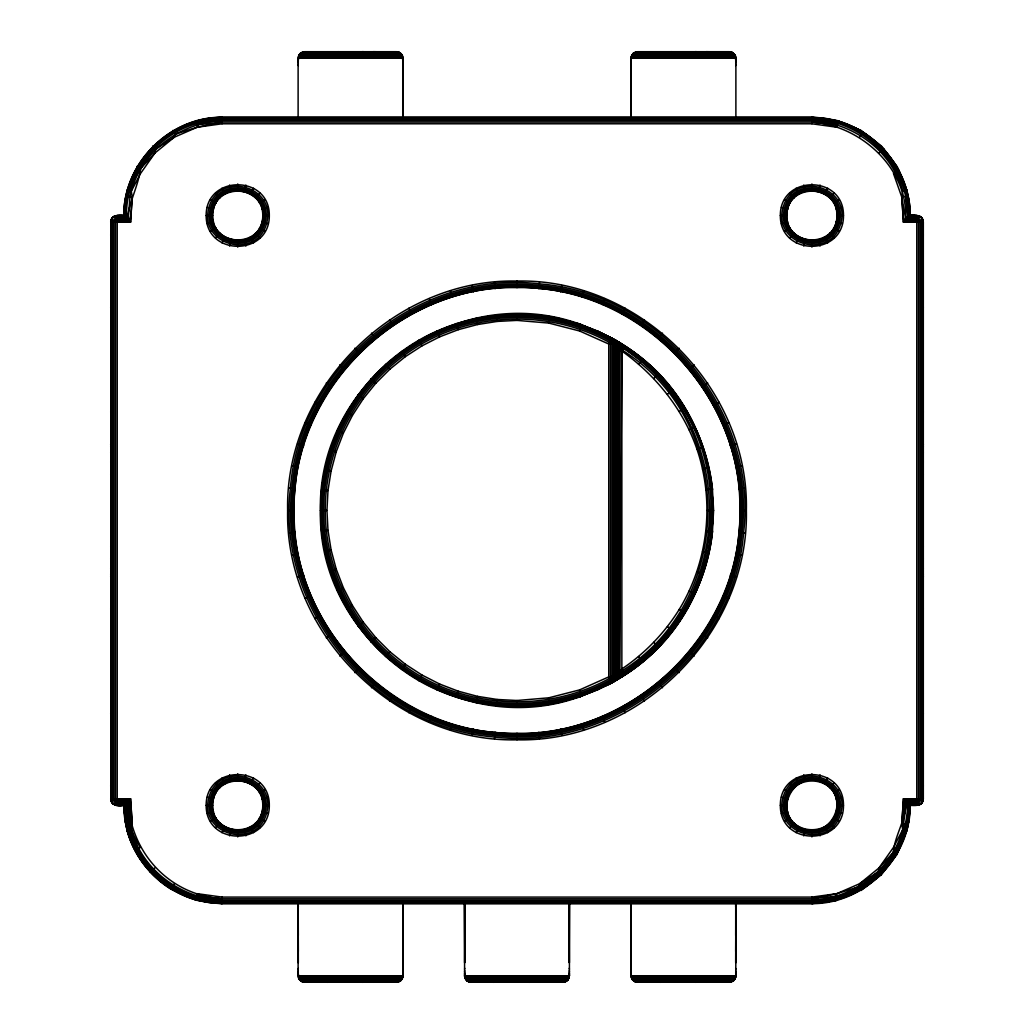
<?xml version="1.0" encoding="UTF-8"?>
<svg xmlns="http://www.w3.org/2000/svg" width="1034" height="1034" viewBox="0 0 1034 1034"><rect width="100%" height="100%" fill="white"/><g stroke="black" fill="none" stroke-linecap="round" stroke-linejoin="round"><path stroke-width="1.5" d="M298.335 962.641L298.128 903.651L298.115 975.747L298.723 978.5L300.92 981.124L304.668 982.3L300.92 981.124L298.219 976.91L402.859 976.91L402.963 903.651L402.963 975.747L401.967 979.237L400.158 981.124L396.41 982.3L400.921 980.503L402.859 976.923L401.153 980.271L397.715 982.171L303.376 982.171M298.115 962.641L298.193 903.651L298.322 906.844M464.796 962.641L464.589 903.651L464.783 957.859M464.576 962.641L464.641 903.651M569.217 949.884L569.256 903.651L569.23 906.844M616.044 679.971L613.395 681.807C616.38 680.023 614.933 673.522 619.263 674.181L622.791 670.368C736.208 599.268 736.208 421.626 622.791 350.526C618.616 346.765 615.398 342.293 611.908 338.273L581.793 324.831C458.501 278.598 317.231 378.483 320.398 510.447C317.231 642.411 458.501 742.296 581.793 696.063L611.908 682.621C667.189 652.557 705.886 594.563 712.426 531.954L713.602 510.447L712.426 488.94C705.976 427.559 668.727 370.534 615.075 340.044L617.272 341.685L617.88 344.063L616.949 677.58L615.747 680.307L612.891 682.091L596.967 690.053L577.76 697.433L611.908 682.621C745.604 610.719 746.16 410.537 612.218 338.441L596.967 330.841L577.76 323.461L611.908 338.273L622.287 344.412L620.322 349.931C660.597 378.25 692.056 420.347 702.5 469.126C713.008 516.677 704.516 567.847 679.222 609.453C664.539 633.067 644.919 653.423 621.861 668.959C620.426 671.441 617.453 673.095 617.233 676.184C616.277 677.981 615.954 680.372 614.002 681.458M617.001 341.168L625.35 346.661L615.308 340.186L596.967 330.841L613.072 338.906L614.713 340.354L615.566 343.146L615.308 676.882L614.493 680.152L612.167 682.479L625.35 674.233L612.891 682.091C678.886 643.083 721.189 566.218 711.547 489.043C705.459 426.37 666.012 371.258 613.046 339.023M622.287 344.412L611.805 338.467C546.572 302.406 461.629 307.098 401.567 351.573C351.392 387.828 320.462 448.536 320.618 510.447C320.462 572.358 351.392 633.067 401.567 669.321C461.629 713.796 546.572 718.488 611.805 682.427L624.407 672.824C724.42 610.189 741.145 458.191 657.146 375.316C644.453 360.892 627.043 351.625 613.072 338.906L615.062 340.561L615.863 343.417L615.553 676.598L614.791 679.945L613.033 681.884M613.395 681.807L616.044 677.309L616.109 343.637L615.876 341.065L614.454 339.695L619.211 342.5L624.407 348.07M616.393 340.819L619.625 342.939L619.883 344.542L617.893 673.922L616.018 676.094L616.665 344.154L615.876 341.065L622.791 350.526L620.322 349.931L615.579 344.309L616.018 676.081L613.847 681.07L621.253 676.314L619.637 671.79L619.547 348.975L620.969 345.356L620.684 343.404M622.791 670.368C623.98 671.751 611.094 681.561 616.29 678.11L616.665 344.154M631.257 908.434L631.192 903.651L631.037 962.641L631.05 903.651L631.037 975.747L632.033 979.237L634.217 981.369L637.59 982.3L633.842 981.124L631.141 976.91L735.781 976.91L735.885 903.651L735.665 962.641M631.037 962.641L631.102 903.651L631.037 975.747L632.291 979.612L636.492 982.21M735.691 935.537L735.717 903.651L735.678 906.844M569.217 957.859L569.359 903.651L569.204 962.641M735.691 951.487L735.807 903.651L735.885 962.641M402.743 908.434L402.808 903.651L402.963 962.641L402.95 903.651L402.963 962.641M618.061 678.718L617.893 673.922L618.448 677.399L617.285 679.558L621.24 676.688L620.878 674.271L621.925 672.346L623.67 671.686C739.439 597.936 737.462 420.127 621.692 347.346C619.65 346.157 609.582 336.89 617.039 341.362M899.089 170.597L906.65 190.153L910.217 215.537C910.23 172.6 879.378 133.127 838.419 121.107L811.91 117.462L222.09 117.462C169.589 117.023 123.641 163.294 123.847 215.602L123.783 215.537C123.421 163.101 169.498 116.803 222.09 117.23L811.91 117.23L837.346 120.59L861.064 130.4L881.42 146.027L883.695 148.702L897.047 166.384L899.089 170.597L893.466 173.505L901.79 197.106L905.823 219.828L916.77 220.397L918.463 222.09L918.463 798.804L916.77 800.497L906.559 801.777L902.708 829.682L893.466 847.389L879.068 867.875L878.383 871.83L859.668 883.695L836.713 893.686L836.235 896.155L811.91 898.804L222.09 898.804C170.3 895.043 132.378 854.756 128.1 803.651L127.44 801.777L117.23 800.497L115.537 798.804L115.537 222.09L117.23 220.397L128.177 219.828L130 196.654L131.292 191.212L140.534 173.505L154.932 153.019L155.617 149.064L174.332 137.199L197.287 127.208L197.765 124.739L222.09 122.09L811.91 122.09C861.18 125.398 908.563 168.891 905.642 219.996L916.77 222.09L903.522 222L905.9 216.985L907.542 217.011L916.77 218.82L920.04 222.09L920.04 798.804L916.77 802.074L907.594 802.772C908.149 854.239 864.166 901.131 811.91 900.381C853.218 898.21 891.786 870.24 902.708 829.682L901.79 823.788L903.419 798.804L908.447 803.612L908.098 805.357C908.602 856.152 863.468 903.07 811.91 900.381L222.09 900.381C180.847 898.158 142.162 870.189 131.292 829.682L132.21 823.788L130.581 798.804L126.406 802.772L117.23 802.074L113.96 798.804L113.96 222.09L117.23 218.82L126.484 218.2L125.217 215.537C124.687 164.083 170.274 117.786 222.09 119.156L811.91 119.156C863.248 120.241 909.054 165.117 907.542 217.011L907.516 218.2L903.419 222.09L901.79 197.106L902.708 191.212C891.838 150.706 853.153 122.736 811.91 120.513L222.09 120.513C169.951 118.807 124.416 166.539 126.484 218.2L130.581 222.09L132.21 197.106L131.292 191.212C142.214 150.654 180.782 122.684 222.09 120.513M615.514 679.454L615.54 678.692L615.165 680.488L623.67 671.686L620.904 677.348L624.988 673.69M126.975 803.638L127.014 802.19L117.23 802.074L127.44 801.777L126.975 803.638C125.36 854.976 170.726 900.911 222.09 900.381C169.589 903.005 125.398 855.131 125.23 803.922L126.406 802.772L128.1 803.651L128.979 800.303L117.23 798.804L130.478 798.894L132.21 823.788L125.915 825.08C131.331 851.512 148.056 874.997 170.985 889.188L196.654 900.304L222.09 903.651L811.91 903.651C864.45 904.091 910.67 857.793 910.217 805.357L908.447 803.612L916.77 803.431L921.397 798.804L921.397 222.09L916.77 217.463L908.77 216.972L907.516 218.2L916.77 218.82L905.823 219.828M614.997 680.889L617.078 678.382L617.014 674.956L616.38 677.516M172.937 130.4L175.082 134.123L174.332 137.199L154.932 153.019L140.676 168.529C138.246 185.525 129.651 201.501 127.014 218.704L117.23 218.82L125.928 217.657L126.445 215.537L127.014 218.704M860.999 890.377L858.918 886.771L859.668 883.695L879.068 867.875L893.324 852.365C894.837 834.942 906.547 819.07 905.823 801.066L916.77 800.497L905.021 800.303L901.79 823.788L908.085 825.08L906.74 830.767L896.943 854.446L881.33 874.777L861.064 890.494M287.633 510.447C284.789 387.866 394.419 278.236 517 281.067C639.581 278.236 749.211 387.866 746.367 510.447C749.211 633.028 639.581 742.658 517 739.814C394.419 742.658 284.789 633.028 287.633 510.447L294.186 510.447C291.433 629.525 397.922 736.014 517 733.261C636.078 736.014 742.567 629.525 739.814 510.447C742.567 391.369 636.078 284.867 517 287.633C397.922 284.867 291.433 391.369 294.186 510.447M614.454 339.695L625.467 346.468L621.861 351.935L619.469 678.046M621.692 347.346L617.841 344.671L616.329 341.983L615.566 343.146L615.269 678.007L615.773 676.365L608.755 676.882L579.635 689.885L548.77 697.821L517 700.496L497.134 699.462L477.488 696.347L458.269 691.203L439.696 684.069L421.975 675.034L405.289 664.203L389.831 651.678L375.769 637.616L363.244 622.158L352.413 605.472L343.378 587.751L336.244 569.178L331.1 549.959L327.985 530.313L326.951 510.447L327.985 490.581L331.1 470.935L336.244 451.716L343.378 433.143L352.413 415.422L363.244 398.736L375.769 383.278L389.831 369.216L405.289 356.691L421.975 345.86L439.696 336.826L458.269 329.691L477.488 324.547L497.134 321.432L517 320.398L548.77 323.073L579.635 331.009L608.755 344.012L615.308 344.012L615.372 676.818C614.571 685.529 602.292 685.49 596.967 690.053L617.156 679.622L620.374 673.044M615.825 340.638L616.833 345.718L621.861 351.935L621.861 668.959L625.467 674.426C741.908 600.521 741.908 420.373 625.467 346.468M110.677 222.09L112.603 217.463L124.481 215.537L128.087 215.537L128.358 219.996L117.23 222.09L130.478 222L132.21 197.106L126.006 195.84L123.809 215.55C118.897 214.297 110.612 215.537 110.677 222.09L130.581 222.09M901.79 823.788L903.522 798.894L916.77 798.804L905.021 800.303L905.913 805.357L909.028 805.357L909.364 804.517L921.397 803.431L923.323 798.804L923.323 222.09C923.388 215.537 915.116 214.297 910.217 215.537C910.269 162.545 864.954 117.243 811.91 117.462C864.153 118.018 910.23 163.605 909.713 216.028C905.293 218.872 920.312 214.878 921.397 217.463L923.323 222.09L903.419 222.09M613.86 339.824L615.075 342.28L616.587 343.017L617.466 346.455L616.109 343.637L617.841 344.671M111.556 218.82L110.909 222.09L112.603 217.463L113.96 216.416L124.015 215.77L126.006 195.84L124.287 216.028L125.23 216.972L117.23 217.463L112.603 222.09L112.603 798.804L117.23 803.431L125.23 803.922C123.188 856.449 170.041 902.501 222.09 902.785L811.91 902.785C864.476 903.974 910.036 857.147 909.985 805.124C914.987 806.093 923.323 805.809 923.323 798.804L903.419 798.804M922.444 802.074L923.091 798.804L921.397 803.431L920.04 804.478L909.881 805.021L907.723 825.003L909.506 804.646L916.77 804.478L922.444 798.804L922.444 222.09L921.397 217.463L917.921 215.641M907.723 825.003L909.881 805.021L908.085 825.08L910.166 805.305L916.77 805.137L921.397 803.431L922.444 798.804M616.018 676.081L617.893 673.922L618.28 344.387L618.009 342.435L614.274 340.083M621.861 668.959L620.633 673.625L621.124 675.422L619.702 677.348L618.448 677.399L618.384 676.417L616.29 678.11L615.76 677.567M110.909 235.196L111.22 232.585L110.806 233.904M110.677 412.139L111.22 409.529M110.806 443.612L110.677 444.917L111.22 442.293L110.909 443.211M110.909 713.602L111.22 710.991L110.806 712.31M494.523 738.715L495.157 732.188M538.843 288.706L539.477 282.179M923.194 308.584L922.78 309.903L923.091 307.292M923.194 577.282L923.323 575.977L922.78 578.601L923.091 577.683M923.323 608.755L922.78 611.365M923.194 786.99L922.78 788.309L923.091 785.698M124.015 215.77L126.006 195.84M130.581 798.804L110.677 798.804L112.603 803.431L124.636 804.517L126.962 824.861L124.985 804.168C121.12 807.929 110.354 805.77 111.556 798.804L111.556 222.09L117.23 216.416L124.481 216.222L124.481 215.537C123.886 163.256 170.08 117.941 222.09 117.462M908.098 805.357L908.072 803.237L916.77 803.431L908.77 803.922L908.098 805.357L907.594 802.772L916.77 803.431L909.015 804.168L909.028 805.357C909.597 857.289 863.687 902.592 811.91 902.785M916.77 805.137L910.088 805.24L908.085 825.08L910.088 805.24L916.77 805.137L909.713 805.357L909.506 804.646L907.038 824.861L909.506 804.646M496.449 705.976L497.134 699.462M126.458 195.93L124.287 216.028L113.96 216.416M110.677 235.196L110.909 233.503M110.677 713.602L110.909 711.909M206.167 215.537C205.753 174.552 269.732 174.552 269.318 215.537C269.732 256.535 205.753 256.535 206.167 215.537L212.72 215.537C212.397 183.057 263.088 183.057 262.765 215.537C263.088 248.018 212.397 248.018 212.72 215.537M206.167 805.357C205.753 764.359 269.732 764.359 269.318 805.357C269.732 846.342 205.753 846.342 206.167 805.357L212.72 805.357C212.397 772.876 263.088 772.876 262.765 805.357C263.088 837.837 212.397 837.837 212.72 805.357M402.743 117.721L402.743 59.946C403.958 55.952 400.559 51.571 396.41 51.7L304.668 51.7L300.92 52.876L299.123 54.763L298.115 58.253L298.115 117.721M780.334 215.537C779.92 174.552 843.899 174.552 843.486 215.537C843.899 256.535 779.92 256.535 780.334 215.537L786.887 215.537C786.564 183.057 837.256 183.057 836.933 215.537C837.256 248.018 786.564 248.018 786.887 215.537M780.334 805.357C779.92 764.359 843.899 764.359 843.486 805.357C843.899 846.342 779.92 846.342 780.334 805.357L786.887 805.357C786.564 772.876 837.256 772.876 836.933 805.357C837.256 837.837 786.564 837.837 786.887 805.357M923.091 308.985L923.323 307.292M920.04 804.478L910.217 805.357L906.857 830.793L902.708 829.682M923.091 787.391L923.323 785.698M110.677 446.921L110.909 445.279M402.743 60.334L402.963 58.705M298.115 975.295L298.335 973.666M464.576 975.295L464.796 973.666M735.665 60.334L735.885 58.705M631.037 975.295L631.257 973.666M923.091 575.615L923.323 573.973M110.677 452.814L110.909 451.341M402.743 61.484L402.963 60.011M298.115 973.989L298.335 972.516M464.576 973.989L464.796 972.516M735.665 61.484L735.885 60.011M631.037 973.989L631.257 972.516M923.091 569.553L923.323 568.08M712.529 530.998C706.455 589.522 672.785 644.182 623.218 675.887M548.77 323.073L549.855 316.611L517 313.845L517 320.398M110.677 462.185L110.909 460.983M402.743 63.294L402.963 62.092M298.115 971.908L298.335 970.706M464.576 971.908L464.796 970.706M735.665 63.294L735.885 62.092M631.037 971.908L631.257 970.706M923.091 559.911L923.323 558.709M615.799 344.555L615.075 342.28L615.075 678.614L615.372 676.818M472.254 735.407L473.533 728.983M560.467 291.911L561.746 285.474M476.118 702.758L477.488 696.347M111.556 222.09L112.603 217.463L116.079 215.641M402.743 59.946L401.709 54.388L397.508 51.79M631.257 974.054L631.037 975.747L735.885 975.747L734.075 980.271L729.332 982.3L733.843 980.503L735.781 976.923L734.075 980.271L730.624 982.171L636.285 982.171M110.677 474.399L110.909 473.559M402.743 65.659L402.963 64.806M298.115 969.194L298.335 968.341M464.576 969.194L464.796 968.341M735.665 65.659L735.885 64.806M631.037 969.194L631.257 968.341M923.091 547.335L923.323 546.495M229.574 246.04L231.267 239.707M244.218 191.368L245.911 185.047M229.574 835.847L231.267 829.526M244.218 781.187L245.911 774.854M803.741 246.04L805.434 239.707M818.385 191.368L820.078 185.047M803.741 835.847L805.434 829.526M818.385 781.187L820.078 774.854M303.376 51.829L299.123 54.763L298.335 59.946L298.115 58.253L402.963 58.253L402.963 117.721M735.885 117.721L735.885 58.253L735.277 55.5L733.08 52.876L729.332 51.7L637.59 51.7L633.079 53.497L631.141 57.09L631.037 117.721M464.576 903.651L464.576 975.747L569.424 975.747L569.204 974.054L568.325 979.392L566.076 981.46L562.871 982.3L567.614 980.271L569.424 975.747L569.424 903.651M110.677 798.804C110.703 805.641 118.858 805.964 123.834 805.305C123.692 848.294 154.518 887.896 195.555 899.877L197.287 893.686L222.09 897.098L811.91 897.098L836.713 893.686L858.918 886.771M636.285 51.829L632.847 53.729L631.037 58.253L631.257 117.721M838.419 121.107L836.713 127.208L811.91 123.783L222.09 123.783L197.287 127.208L175.082 134.123M304.668 51.7L300.157 53.497L298.219 57.077L402.859 57.09L400.158 52.876L396.41 51.7M469.837 982.171L564.163 982.171L567.614 980.271L569.32 976.923L464.68 976.91L464.796 974.054C463.581 978.048 466.98 982.416 471.129 982.3L467.381 981.124L464.68 976.91L466.709 980.594L470.031 982.21M450.41 729.939L452.323 723.671M581.677 297.223L583.59 290.955M923.194 800.096L921.294 803.547M456.24 697.433L458.269 691.203M916.77 218.82L906.986 218.704L907.542 217.011M579.635 331.009L581.793 324.831L557.882 318.136L537.551 314.918M632.562 669.502L615.308 680.708L623.308 675.59L621.589 671.738L619.637 671.79L620.31 673.108L615.501 680.062M602.266 304.591L604.774 298.529M429.226 722.365L431.734 716.304M617.647 346.687L618.125 345.563L623.67 349.208L619.754 343.236M437.033 690.053L439.696 684.069M622.274 673.005L621.344 676.249M615.514 344.244L615.062 340.561M615.993 677.839L619.263 674.181L617.893 673.922M619.754 676.456L620.801 674.336L620.31 673.108M617.88 344.063L619.844 343.637L620.969 345.356M408.869 712.736L411.959 706.959M622.041 313.935L625.131 308.158M613.446 339.385L612.218 338.441M615.501 677.813L614.493 680.152L615.075 676.882L611.805 682.427L615.14 679.726L613.395 681.677M624.407 672.824L621.253 676.314M221.961 242.887L225.231 237.2M250.254 193.875L253.524 188.201M221.961 832.693L225.231 827.019M250.254 783.682L253.524 778.007M418.692 680.708L421.975 675.034M796.128 242.887L799.398 237.2M824.421 193.875L827.691 188.201M796.128 832.693L799.282 827.213C827.497 843.886 853.076 799.592 824.525 783.501C796.309 766.814 770.744 811.121 799.282 827.213M824.421 783.682L827.691 778.007M170.985 889.188L174.332 883.695M859.668 137.199L862.963 131.796M614.984 680.385L616.949 677.58M617.272 676.74L617.841 673.987M389.572 701.168L393.204 695.714M640.796 325.18L644.428 319.726M620.193 347.657L619.405 348.794L620.322 349.931M125.23 216.972L117.23 216.416L124.636 216.377L125.217 215.537L125.928 217.657L117.23 217.463L125.282 217.024L125.217 215.537M401.438 669.502L405.289 664.203M371.49 687.752L375.639 682.686M658.361 338.208L662.51 333.142M638.56 364.356L642.76 359.315M620.904 677.348L621.24 676.688L615.308 680.708M112.706 217.347L110.806 220.798L110.806 800.096L112.706 803.547M389.831 651.678L385.449 656.551M616.716 679.299L618.358 677.464M215.421 237.859L220.048 233.232M255.437 197.843L260.064 193.216M354.804 672.643L359.444 668.003M674.556 352.891L679.196 348.251M789.588 237.859L794.215 233.232M829.604 197.843L834.231 193.216M215.421 827.678L220.048 823.051M255.437 787.662L260.064 783.035M922.444 218.82L923.091 222.09L921.397 217.463L920.04 216.416L909.985 215.77L907.994 195.84L901.79 197.106L903.522 222M789.588 827.678L794.215 823.051M829.604 787.662L834.231 783.035M653.811 378.534L658.529 373.985M879.068 153.019L883.695 148.702M150.227 872.257L154.932 867.875M370.896 641.998L375.769 637.616M617.169 679.622L617.957 678.795L616.174 680.049M613.433 681.522L614.17 680.876M615.747 680.307L618.151 678.382M339.695 655.957L344.761 651.808M689.239 369.086L694.305 364.937M921.397 803.431L917.921 805.253M667.421 394.29L672.604 390.283M357.945 626.009L363.244 622.158M326.279 637.875L331.733 634.243M702.267 386.651L707.721 383.019M679.222 411.442L684.818 408.016M210.406 231.319L216.08 228.049M259.405 203.026L265.092 199.756M790.247 228.049L784.56 231.319M833.572 203.026L839.246 199.756M346.739 608.755L352.413 605.472M210.406 821.138L216.08 817.868M265.092 789.562L259.405 792.845M784.56 821.138L790.247 817.868M833.766 792.729L839.246 789.562M314.711 618.578L320.488 615.488M713.512 405.406L719.289 402.316M134.821 850.336L140.534 847.389C130.633 833.805 127.686 817.558 128.177 801.066L117.23 800.497L128.979 800.303L132.21 823.788M124.015 215.537L117.23 215.757L112.603 217.463M689.083 429.769L695.016 426.99M337.394 590.414L343.378 587.751M618.242 678.317L619.599 677.748M305.082 598.221L311.144 595.713M722.856 425.181L728.918 422.673M637.59 51.7L633.079 53.497L631.141 57.077L735.781 57.09L733.08 52.876L729.332 51.7M324.56 52.45L327.597 51.7M657.469 52.45L660.519 51.7M376.531 981.55L373.481 982.3M542.992 981.55L539.942 982.3M709.44 981.55L706.403 982.3M618.28 675.176L619.444 674.763M696.877 449.079L703.068 446.959M330.014 571.195L336.244 569.178M297.508 577.024L303.776 575.124M730.224 445.77L736.492 443.857M579.635 689.885L581.793 696.063L557.882 702.758L537.551 705.976M207.252 223.706L213.573 222.013M261.912 209.062L268.245 207.369M781.407 223.706L787.74 222.013M836.079 209.062L842.4 207.369M902.708 191.212L906.857 190.101M837.346 900.304L811.91 903.432L222.09 903.432C178.585 903.626 138.634 872.606 127.143 830.793L131.292 829.682M207.252 813.525L213.573 811.832M261.912 798.881L268.245 797.188M781.407 813.525L787.74 811.832M836.079 798.881L842.4 797.188M517 700.496L517 707.049L549.855 704.283L581.793 696.063M619.547 348.975L621.072 348.6M702.5 469.126L708.897 467.691M324.689 551.329L331.1 549.959M197.287 127.208L222.09 122.09M811.91 898.804L836.713 893.686M292.04 555.193L298.464 553.914M735.536 466.98L741.96 465.701M338.596 51.7L330.311 52.204M671.518 51.7L663.233 52.204M362.482 982.3L370.767 981.796M528.943 982.3L537.228 981.796M695.404 982.3L703.689 981.796M197.339 123.149L222.09 119.156M197.016 121.973L222.09 118.109L811.91 118.109L838.29 121.56M811.91 903.432L837.23 899.839M195.84 898.856L222.09 901.738L811.91 901.738L836.803 898.262M115.537 215.757L123.809 215.55L127.143 190.101L131.292 191.212M910.166 805.305L918.463 805.137M622.132 346.248L620.671 346.442L619.883 344.542L618.28 344.387M196.822 121.249L222.09 118.109M705.912 489.664L712.426 488.94M321.471 530.998L327.985 530.313M811.91 901.738L837.049 899.166M288.732 532.924L295.259 532.29M738.741 488.604L745.268 487.958M909.713 804.866L916.77 804.478L909.015 804.168M124.985 804.168L117.23 804.478L111.556 798.804M920.04 216.416L909.713 216.028L907.994 195.84L910.191 215.55L918.463 215.757M113.96 804.478L124.287 804.866C123.33 857.354 169.834 903.225 222.09 903.432L195.555 899.877M117.23 220.397L128.358 219.996M905.603 196.331L908.072 217.657L916.77 217.463L908.718 217.024C910.359 164.535 863.92 118.845 811.91 118.109M111.556 802.074L110.909 798.804L112.603 803.431L117.23 805.137L124.119 805.021L126.277 825.003L124.494 804.646L117.23 804.478L124.287 804.866M363.567 51.894L375.885 52.165L362.482 51.7L375.885 52.165M696.489 51.894L708.807 52.165L695.404 51.7L708.807 52.165M491.848 981.912L564.474 982.106M115.537 805.137L123.834 805.305L127.143 830.793M303.065 51.894L397.715 51.829M635.988 51.894L730.624 51.829M398.62 52.088L373.481 51.7L374.567 51.79M631.257 59.946L631.037 58.253L735.885 58.253L735.665 59.946L735.277 55.5L731.542 52.088L706.403 51.7L707.489 51.79M302.057 52.243L399.034 52.243M634.966 52.243L731.943 52.243M300.92 52.876L400.158 52.876M633.842 52.876L733.08 52.876M299.925 53.729L401.153 53.729M632.847 53.729L734.075 53.729M299.123 54.763L401.967 54.763M632.033 54.763L734.877 54.763M298.542 55.914L402.536 55.914M631.464 55.914L735.458 55.914M262.765 215.537L269.318 215.537M836.933 215.537L843.486 215.537M921.397 217.463C917.572 214.426 899.761 215.847 916.77 216.416L922.444 222.09M923.091 235.196L922.78 232.585L923.194 233.904M110.806 308.584L111.22 309.903L110.909 307.292M320.398 510.447L326.951 510.447M707.049 510.447L713.602 510.447M739.814 510.447L746.367 510.447M923.091 713.602L922.78 710.991L923.194 712.31M110.806 786.99L111.22 788.309L110.909 785.698M124.015 805.124L125.915 825.08L123.873 805.266L117.23 805.137L124.015 805.124L126.277 825.003M262.765 805.357L269.318 805.357M836.933 805.357L843.486 805.357M298.542 978.086L402.536 978.086M465.003 978.086L568.997 978.086M631.464 978.086L735.458 978.086M299.123 979.237L401.967 979.237M465.584 979.237L568.416 979.237M632.033 979.237L734.877 979.237M299.925 980.271L401.153 980.271M466.386 980.271L567.614 980.271M632.847 980.271L734.075 980.271M300.92 981.124L400.158 981.124M467.381 981.124L566.619 981.124M633.842 981.124L733.08 981.124M302.057 981.757L399.034 981.757M468.505 981.757L565.495 981.757M634.966 981.757L731.943 981.757M398.012 982.106L325.193 981.835M730.935 982.106L658.115 981.835M124.015 215.77L117.23 215.537L117.23 805.357M909.364 216.377L916.77 216.416L909.519 216.222L907.542 195.93L909.364 216.377L906.805 196.085L908.072 217.657M117.23 805.137L123.912 805.24L125.915 825.08L123.834 805.305M128.901 824.46L126.406 802.772L127.867 824.68L125.928 803.237L117.23 803.431L125.915 803.612L126.406 802.772L117.23 803.431L125.23 803.922M916.77 215.757L910.153 215.602L916.77 215.537L916.77 805.357M905.642 219.996L916.77 220.397M659.433 982.21L660.519 982.3L658.309 981.912M492.972 982.21L494.058 982.3L491.654 981.835M326.511 982.21L327.597 982.3L325.4 981.912M117.23 218.82L128.177 219.828M288.732 487.958L295.259 488.604M738.741 532.29L745.268 532.924M321.471 489.896L327.985 490.581M705.912 531.23L712.426 531.954M811.91 120.513L837.76 123.46M811.91 122.09L837.32 125.024M196.68 895.858L222.09 898.804M811.91 119.156L838.096 122.27M195.659 899.528L222.09 902.785M196.085 897.964L222.09 901.738M292.04 465.701L298.464 466.98M735.536 553.914L741.96 555.193M324.689 469.565L331.1 470.935M702.5 551.768L708.897 553.203M549.855 316.611L581.793 324.831M730.431 51.79L731.542 52.088M303.569 982.21L299.369 979.612L298.335 974.054L298.115 975.747L402.963 975.747L402.743 974.054M781.407 207.369L787.74 209.062M836.079 222.013L842.4 223.706M207.252 207.369L213.573 209.062M261.912 222.013L268.245 223.706M781.407 797.188L787.74 798.881M836.079 811.832L842.4 813.525M207.252 797.188L213.573 798.881M261.912 811.832L268.245 813.525M116.079 805.253L112.603 803.431M297.508 443.857L303.776 445.77M730.224 575.124L736.492 577.024M330.014 449.687L336.244 451.716M696.877 571.815L703.068 573.935M305.082 422.673L311.144 425.181M722.856 595.713L728.918 598.221M343.378 433.143L337.394 430.48M689.083 591.125L695.016 593.904M621.059 344.076L622.442 344.736M619.625 342.939L613.072 338.906M314.711 402.316L320.488 405.406M713.512 615.488L719.289 618.578M784.56 199.756L790.247 203.026M833.572 228.049L839.246 231.319M210.406 199.756L216.08 203.026M259.405 228.049L265.092 231.319M136.953 166.384L140.676 168.529M346.739 412.139L352.413 415.422M784.56 789.562L790.247 792.845M833.572 817.868L839.246 821.138M893.324 852.365L897.047 854.511M216.08 792.845L210.406 789.562M259.405 817.868L265.092 821.138M679.222 609.453L684.818 612.865M615.308 340.186C636.543 352.917 655.995 368.996 671.079 388.732M611.908 682.621L608.755 676.882L608.755 344.012L611.908 338.273L614.39 340.677L615.075 344.012L611.805 338.467L614.881 341M326.279 383.019L331.733 386.651M702.267 634.243L707.721 637.875M357.945 394.885L363.244 398.736M667.421 626.604L672.604 630.611M339.695 364.937L344.761 369.086M694.305 655.957L689.239 651.808M622.442 344.994L624.988 347.204M616.018 344.813L616.057 343.107L617.466 346.455M370.896 378.896L375.769 383.278M653.811 642.36L658.529 646.909M615.372 344.076L614.713 340.354M789.588 193.216L794.215 197.843M829.604 233.232L834.231 237.859M215.421 193.216L220.048 197.843M255.437 233.232L260.064 237.859M152.58 146.027L155.617 149.064M354.804 348.251L359.444 352.891M674.556 668.003L679.196 672.643M789.588 783.035L794.215 787.662M829.604 823.051L834.231 827.678M878.383 871.83L881.42 874.867M215.421 783.035L220.048 787.662M255.437 823.051L260.064 827.678M385.449 364.343L389.831 369.216M921.294 217.347L923.194 220.798M638.56 656.538L642.76 661.579M371.49 333.142L375.639 338.208M658.361 682.686L662.51 687.752M673.069 391.188C695.106 419.571 708.458 454.262 712.529 489.896M401.438 351.392L405.289 356.691M389.572 319.726L393.204 325.18M640.796 695.714L644.428 701.168M905.9 216.985L906.986 218.704M615.682 678.11L615.98 679.144M796.128 188.201L799.398 193.875M827.691 242.887L824.421 237.2M796.128 778.007L799.398 783.682M827.691 832.693L824.421 827.019M418.692 340.186L421.975 345.86M221.961 188.201L225.231 193.875M250.254 237.2L253.524 242.887M221.961 778.007L225.231 783.682M250.254 827.019L253.524 832.693M408.869 308.158L411.959 313.935M622.041 706.959L625.131 712.736M614.506 340.742L615.165 342.357M437.033 330.841L439.696 336.826M429.226 298.529L431.734 304.591M602.266 716.304L604.774 722.365M128.087 215.537L130.478 222M923.091 443.211L922.78 442.293L923.323 444.917L923.194 443.612M110.909 577.683L111.22 578.601L110.677 575.977L110.806 577.282M456.24 323.461L458.269 329.691M922.78 409.529L923.323 412.139M111.22 611.365L110.677 608.755M450.41 290.955L452.323 297.223M581.677 723.671L583.59 729.939M803.741 185.047L805.434 191.368M818.385 239.707L820.078 246.04M803.741 774.854L805.434 781.187M818.385 829.526L820.078 835.847M836.235 896.155L837.32 900.187L811.91 903.651L811.91 897.098M229.574 185.047L231.267 191.368M244.218 239.707L245.911 246.04M196.654 120.59L197.765 124.739M229.574 774.854L231.267 781.187M244.218 829.526L245.911 835.847M923.091 473.559L923.323 474.399M631.037 64.806L631.257 65.659M735.665 968.341L735.885 969.194M569.204 968.341L569.424 969.194M298.115 64.806L298.335 65.659M402.743 968.341L402.963 969.194M110.677 546.495L110.909 547.335M476.118 318.136L477.488 324.547M616.109 343.637L616.794 675.202M472.254 285.474L473.533 291.911M560.467 728.983L561.746 735.407M923.091 460.983L923.323 462.185M631.037 62.092L631.257 63.294M735.665 970.706L735.885 971.908M569.204 970.706L569.424 971.908M298.115 62.092L298.335 63.294M402.743 970.706L402.963 971.908M124.481 215.537L124.636 216.377M110.677 558.709L110.909 559.911M908.77 803.922L909.028 805.357M548.77 697.821L549.855 704.283M923.091 451.341L923.323 452.814M631.037 60.011L631.257 61.484M735.665 972.516L735.885 973.989M569.204 972.516L569.424 973.989M298.115 60.011L298.335 61.484M402.743 972.516L402.963 973.989M110.677 568.08L110.909 569.553M923.091 445.279L923.323 446.921M631.037 58.705L631.257 60.334M735.665 973.666L735.885 975.295M569.204 973.666L569.424 975.295M298.115 58.705L298.335 60.334M402.743 973.666L402.963 975.295M110.677 573.973L110.909 575.615M615.075 342.28L615.308 344.012M923.091 233.503L923.323 235.196M923.091 711.909L923.323 713.602M110.677 307.292L110.909 308.985M110.677 785.698L110.909 787.391M124.636 804.517L126.962 824.861M125.553 803.612L127.867 824.68M907.994 195.84L910.14 215.615M496.449 314.918L497.134 321.432M494.523 282.179L495.157 288.706M538.843 732.188L539.477 738.715M906.805 196.085L908.718 217.024M464.77 906.844L464.744 903.651L464.783 949.884M298.309 951.487L298.193 903.651L298.309 935.537M569.359 903.651L569.424 962.641M923.091 220.397L923.091 800.497M811.91 117.23L811.91 123.783M811.91 183.962L811.91 190.514M811.91 240.56L811.91 247.113M811.91 773.781L811.91 780.334M811.91 830.38L811.91 836.933M517 281.067L517 287.633M517 733.261L517 739.814M237.742 183.962L237.742 190.514M237.742 240.56L237.742 247.113M237.742 773.781L237.742 780.334M237.742 830.38L237.742 836.933M222.09 117.23L222.09 123.783M222.09 897.098L222.09 903.651M110.909 220.397L110.909 800.497M290.425 488.126C275.69 608.948 373.313 727.897 494.679 737.022C615.501 751.757 734.45 654.134 743.575 532.769C758.31 411.946 660.687 292.997 539.321 283.872C418.499 269.137 299.55 366.76 290.425 488.126M291.989 488.281C277.37 608.263 374.308 726.385 494.834 735.458C614.816 750.077 732.951 653.139 742.011 532.613C756.63 412.631 659.692 294.496 539.166 285.436C419.184 270.818 301.049 367.755 291.989 488.281M293.346 488.423C278.805 607.682 375.174 725.092 494.976 734.101C614.235 748.642 731.645 652.273 740.654 532.471C755.195 413.212 658.826 295.802 539.024 286.793C419.765 272.252 302.355 368.621 293.346 488.423M294.38 488.526C279.904 607.229 375.82 724.097 495.079 733.067C613.782 747.53 730.65 651.614 739.62 532.368C754.096 413.665 658.18 296.797 538.921 287.827C420.218 273.351 303.35 369.267 294.38 488.526M295.026 488.591C280.602 606.945 376.234 723.477 495.144 732.421C613.498 746.845 730.03 651.213 738.974 532.303C753.398 413.949 657.766 297.417 538.856 288.473C420.502 274.049 303.97 369.681 295.026 488.591M322.349 489.987C314.814 558.231 346.209 628.724 401.955 668.791C461.81 713.124 546.469 717.79 611.495 681.858L614.429 676.882L614.429 344.012L611.495 339.036C546.469 303.104 461.81 307.77 401.955 352.103C357.622 384.299 328.062 435.495 322.349 489.987M323.383 490.09C315.9 557.972 347.114 628.103 402.562 667.951C462.108 712.038 546.314 716.691 610.991 680.941L613.382 676.882L613.382 344.012L610.991 339.953C546.314 304.203 462.108 308.856 402.562 352.943C358.475 384.971 329.07 435.896 323.383 490.09M324.728 490.232C317.296 557.636 348.303 627.276 403.363 666.852C462.482 710.642 546.107 715.257 610.331 679.752L612.025 676.882L612.025 344.012L610.331 341.142C546.107 305.637 462.482 310.252 403.363 354.042C359.573 385.837 330.376 436.413 324.728 490.232M326.305 490.4C318.924 557.248 349.686 626.32 404.294 665.573C462.935 709.001 545.874 713.576 609.569 678.369L610.448 676.882L610.448 344.012L609.569 342.525C545.874 307.318 462.935 311.893 404.294 355.321C360.866 386.858 331.901 437.02 326.305 490.4M208.881 207.808C198.463 245.174 256.949 260.839 266.604 223.266C277.022 185.9 218.549 170.235 208.881 207.808M210.406 208.209C200.544 243.597 255.928 258.448 265.079 222.866C274.941 187.477 219.557 172.626 210.406 208.209M211.724 208.571C202.328 242.253 255.062 256.38 263.76 222.504C273.157 188.821 220.436 174.694 211.724 208.571M212.733 208.829C203.698 241.219 254.39 254.803 262.752 222.245C271.787 189.855 221.095 176.271 212.733 208.829M213.366 209.01C204.551 240.573 253.963 253.808 262.132 222.077C270.934 190.502 221.522 177.266 213.366 209.01M208.881 797.628C198.463 834.994 256.949 850.659 266.604 813.086C277.022 775.72 218.549 760.055 208.881 797.628M210.406 798.028C200.544 833.417 255.928 848.255 265.079 812.672C274.941 777.284 219.557 762.446 210.406 798.028M211.724 798.377C202.328 832.073 255.062 846.2 263.76 812.323C273.157 778.641 220.436 764.501 211.724 798.377M212.733 798.649C203.698 831.039 254.39 844.623 262.752 812.052C271.787 779.675 221.095 766.091 212.733 798.649M213.366 798.817C204.551 830.392 253.963 843.628 262.132 811.884C270.934 780.321 221.522 767.073 213.366 798.817M783.048 207.808C772.631 245.174 831.103 260.839 840.771 223.266C851.189 185.9 792.703 170.235 783.048 207.808M784.573 208.209C774.712 243.597 830.095 258.448 839.246 222.866C849.108 187.477 793.724 172.626 784.573 208.209M785.892 208.571C776.495 242.253 829.216 256.38 837.928 222.504C847.324 188.821 794.59 174.694 785.892 208.571M786.9 208.829C777.865 241.219 828.557 254.803 836.92 222.245C845.954 189.855 795.262 176.271 786.9 208.829M787.52 209.01C778.718 240.573 828.131 253.808 836.286 222.077C845.101 190.502 795.689 177.266 787.52 209.01M783.048 797.628C772.631 834.994 831.103 850.659 840.771 813.086C851.189 775.72 792.703 760.055 783.048 797.628M784.573 798.028C774.712 833.417 830.095 848.255 839.246 812.672C849.108 777.284 793.724 762.446 784.573 798.028M785.892 798.377C776.495 832.073 829.216 846.2 837.928 812.323C847.324 778.641 794.59 764.501 785.892 798.377M786.9 798.649C777.865 831.039 828.557 844.623 836.92 812.052C845.954 779.675 795.262 766.091 786.9 798.649M616.316 675.758L616.044 677.309L616.316 675.758M619.366 346.804L618.823 348.083L617.763 346.817L619.366 346.804M916.77 802.074L906.986 802.19L907.038 805.357L906.559 801.777L916.77 802.074M735.73 974.312L735.885 975.747L735.73 974.312"/></g></svg>
